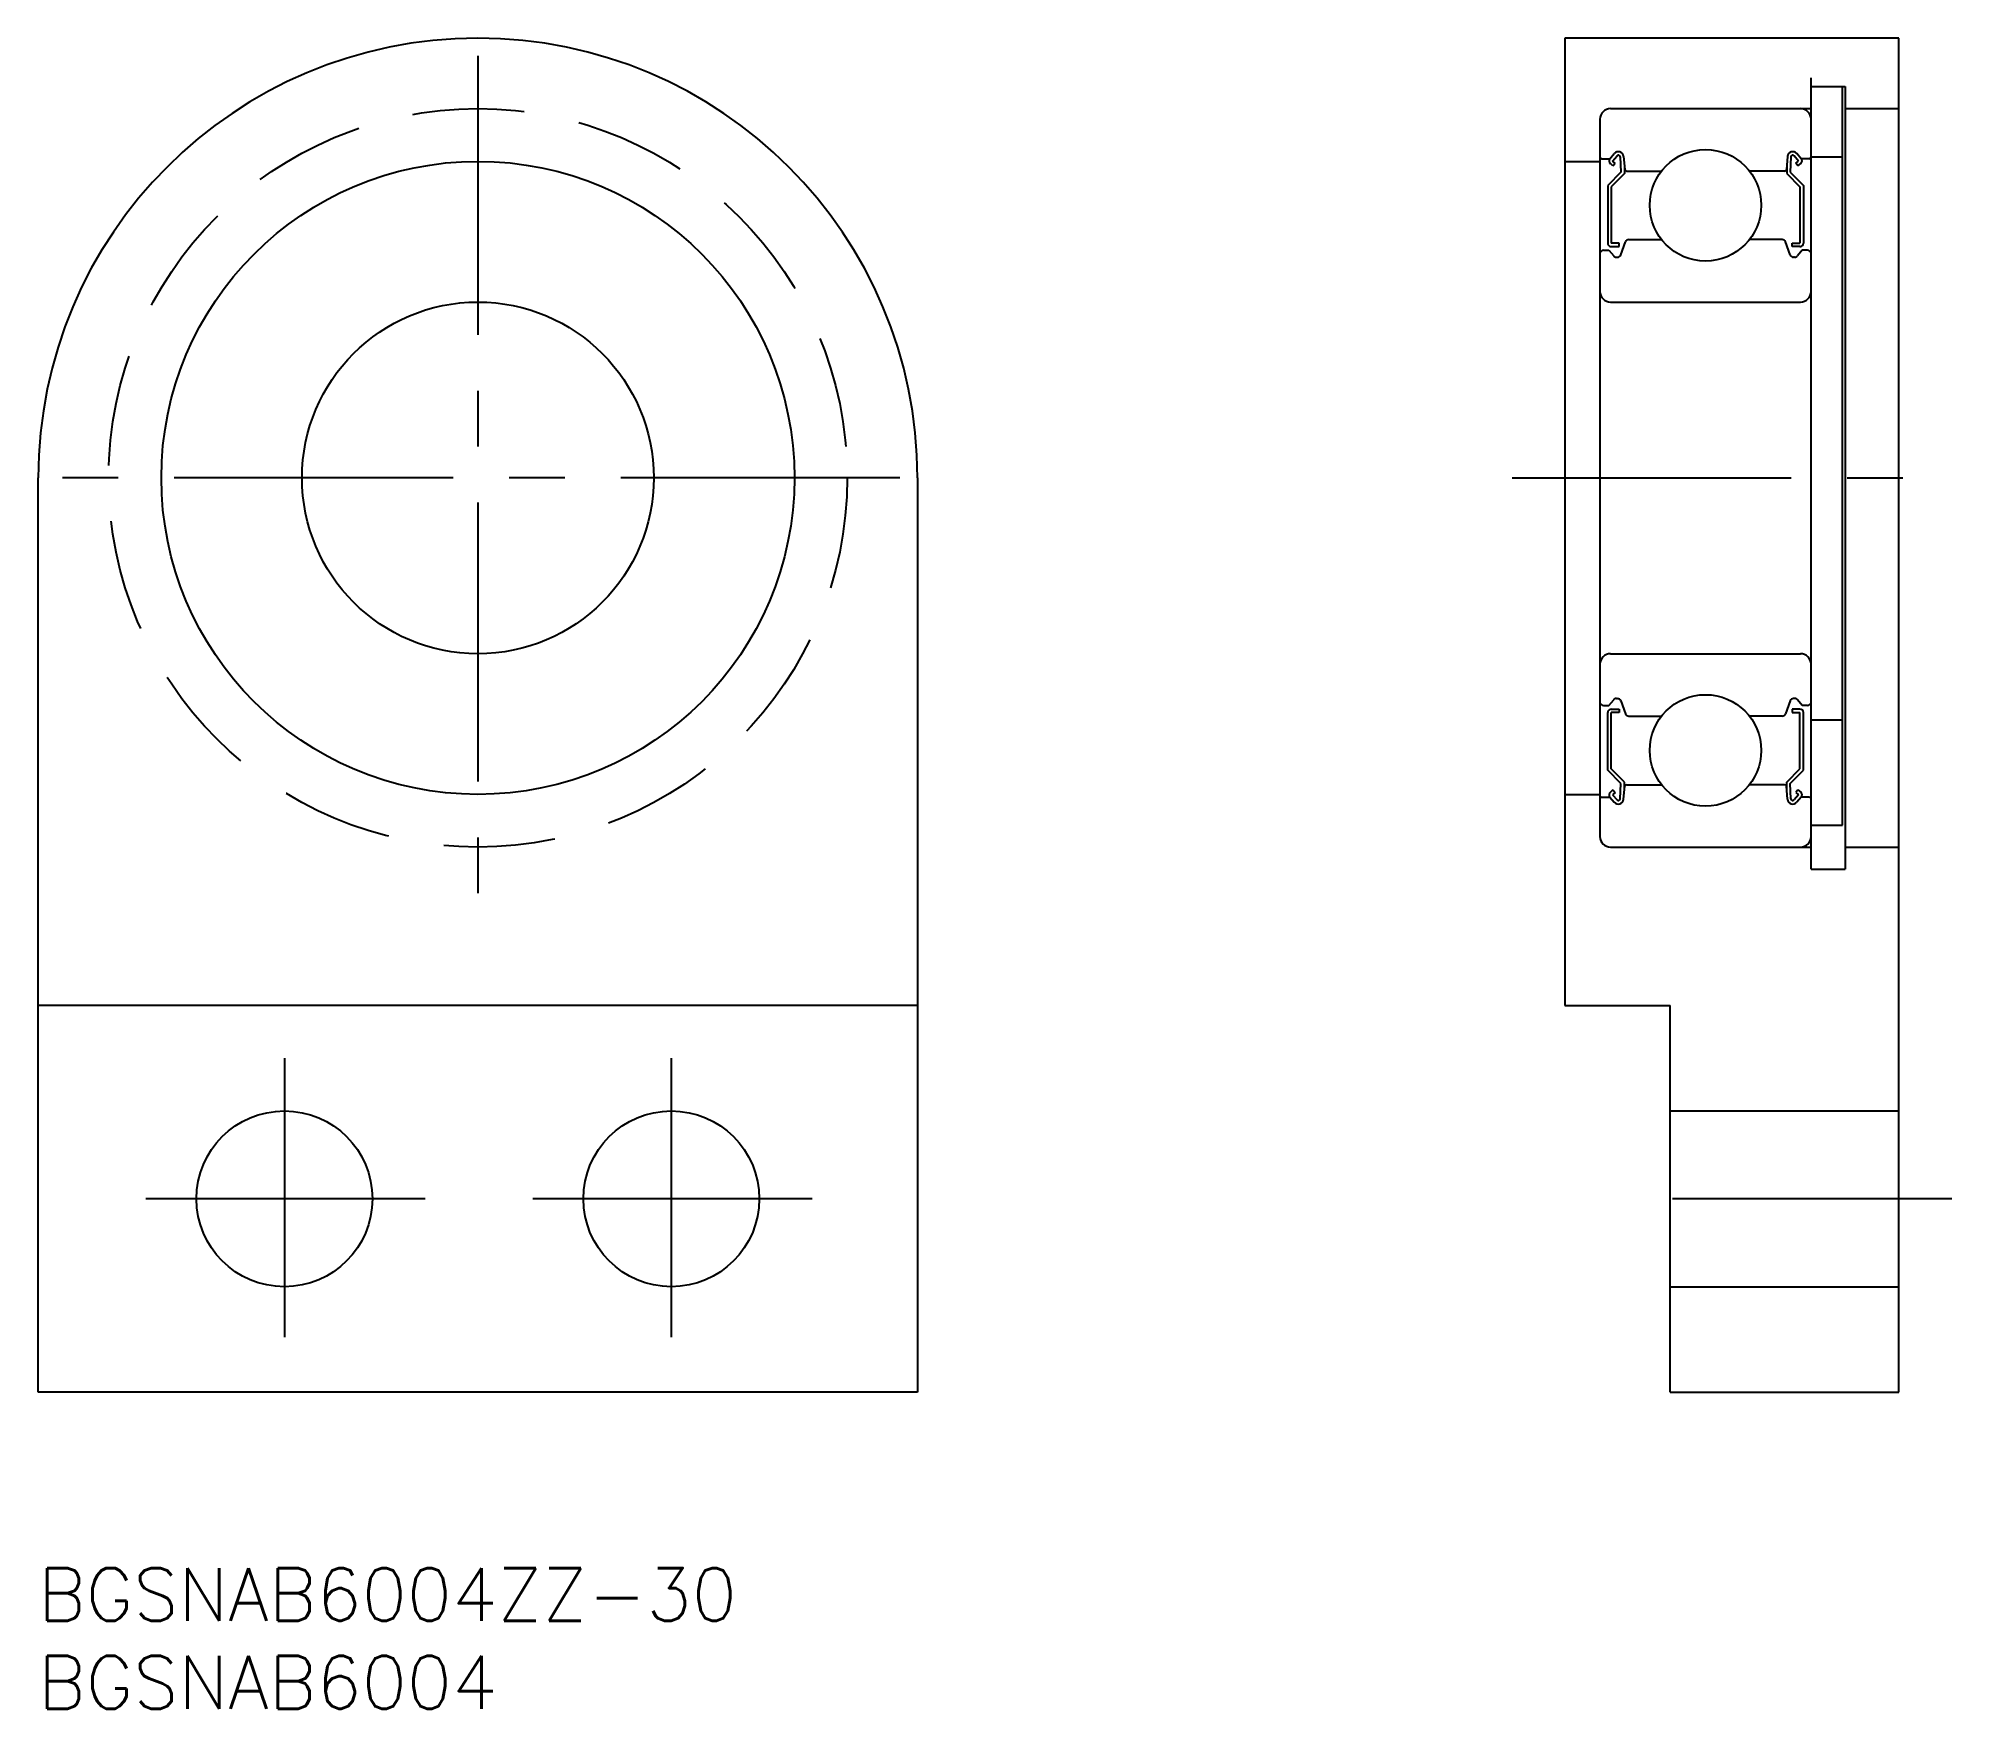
# Model space of a CAD drawing. Extents: x 0 to 109, y -8 to 87.
import ezdxf

# ---------------------------------------------------------------- set-up
doc = ezdxf.new("R2010")
doc.units = 0
doc.header["$LTSCALE"] = 0.5
doc.linetypes.add('CENTER', pattern=[50.8, 31.75, -6.35, 6.35, -6.35])
doc.linetypes.add('DASHED', pattern=[19.05, 12.7, -6.35])
for name, color, linetype in [('MSM_CENTER', 1, 'CENTER'), ('MSM_CONTINUOUS', 7, 'CONTINUOUS'), ('MSM_DASHED', 4, 'DASHED'), ('MSM_PART_NUMBER', 7, 'CONTINUOUS')]:
    doc.layers.add(name, color=color, linetype=linetype)
doc.styles.get("Standard").update_dxf_attribs({"font": 'txt.shx', "height": 3, "bigfont": 'bigfont.shx'})

# ---------------------------------------------------------------- blocks, each defined once
blk = doc.blocks.new('*U6')
at = {"layer": 'MSM_PART_NUMBER'}
blk.add_text('BGSNAB6004ZZ-30', height=3, dxfattribs=at).set_placement((0, -3))
blk = doc.blocks.new('*U7')
at = {"layer": 'MSM_PART_NUMBER'}
blk.add_text('BGSNAB6004', height=3, dxfattribs=at).set_placement((0, -8))

msp = doc.modelspace()

# ---------------------------------------------------------------- linework, layer by layer
at = {"layer": 'MSM_CENTER'}
for p, q in [((25, 86), (25, 38)), ((49, 62), (1, 62)), ((83.81, 62), (108.81, 62)), ((14, 29), (14, 13)), ((36, 29), (36, 13)), ((22, 21), (6, 21)), ((44, 21), (28, 21)), ((108.81, 21), (89.81, 21))]:
    msp.add_line(p, q, dxfattribs=at)
at = {"layer": 'MSM_CONTINUOUS'}
for p, q in [((86.81, 87), (86.81, 32)), ((105.81, 87), (86.81, 87)), ((105.81, 10), (105.81, 87)), ((100.81, 39.75), (100.81, 84.75)), ((100.81, 84.25, 0.88), (102.76, 84.25, 0.88)), ((102.61, 42.24, 1.25), (102.61, 84.25, 1.25)), ((102.76, 84.25), (102.76, 39.75)), ((89.41, 83), (100.81, 83)), ((102.76, 83, 0.88), (105.81, 83, 0.88)), ((88.81, 82.4), (88.81, 41.6)), ((86.81, 80), (88.81, 80)), ((88.91, 80.15), (89.37, 80.15)), ((89.37, 80.15), (89.62, 80.45)), ((89.55, 79.74), (89.4, 79.87)), ((89.53, 80.02), (89.78, 80.32)), ((89.68, 79.89), (89.53, 80.02)), ((89.55, 79.74), (89.68, 79.89)), ((89.95, 80.26), (90, 79.38)), ((90.15, 80.28), (90.22, 79.54)), ((90.2, 79.77), (90.2, 79.3)), ((90.32, 79.45), (92.31, 79.45)), ((99.31, 79.45), (97.32, 79.45)), ((99.47, 80.28), (99.41, 79.54)), ((99.43, 79.77), (99.43, 79.3)), ((99.67, 80.26), (99.63, 79.38)), ((100.1, 80.02), (99.85, 80.32)), ((99.95, 79.89), (100.1, 80.02)), ((100.07, 79.74), (99.95, 79.89)), ((100.25, 80.15), (100, 80.45)), ((100.07, 79.74), (100.23, 79.87)), ((100.71, 80.15), (100.25, 80.15)), ((100.81, 80.25, 0.88), (102.61, 80.25, 0.88)), ((90, 79.38), (89.25, 78.63)), ((89.25, 78.63), (89.25, 75.35)), ((90.2, 79.3), (89.45, 78.55)), ((89.45, 78.55), (89.45, 75.35)), ((99.43, 79.3), (100.18, 78.55)), ((99.63, 79.38), (100.38, 78.63)), ((100.18, 78.55), (100.18, 75.35)), ((100.38, 78.63), (100.38, 75.35)), ((89.9, 75.35), (89.45, 75.35)), ((89.45, 75.15), (89.9, 75.15)), ((89.9, 75.15), (89.9, 75.35)), ((89.99, 74.68), (90.26, 75.42)), ((90.45, 75.55), (92.31, 75.55)), ((99.17, 75.55), (97.32, 75.55)), ((99.63, 74.68), (99.36, 75.42)), ((99.73, 75.35), (100.18, 75.35)), ((99.73, 75.15), (99.73, 75.35)), ((100.18, 75.15), (99.73, 75.15)), ((89.01, 74.95), (89.31, 74.95)), ((89.31, 74.95), (89.59, 74.62)), ((89.74, 74.55), (89.81, 74.55)), ((99.88, 74.55), (99.82, 74.55)), ((100.31, 74.95), (100.04, 74.62)), ((100.61, 74.95), (100.31, 74.95)), ((89.41, 72), (100.21, 72)), ((0, 10), (0, 62)), ((50, 62), (50, 10)), ((89.41, 52), (100.21, 52)), ((89.01, 49.05), (89.31, 49.05)), ((89.31, 49.05), (89.59, 49.38)), ((89.74, 49.45), (89.81, 49.45)), ((89.99, 49.32), (90.26, 48.58)), ((99.63, 49.32), (99.36, 48.58)), ((99.88, 49.45), (99.82, 49.45)), ((100.31, 49.05), (100.04, 49.38)), ((100.61, 49.05), (100.31, 49.05)), ((89.25, 45.37), (89.25, 48.65)), ((89.45, 48.85), (89.9, 48.85)), ((89.45, 45.45), (89.45, 48.65)), ((89.9, 48.65), (89.45, 48.65)), ((89.9, 48.85), (89.9, 48.65)), ((90.45, 48.45), (92.31, 48.45)), ((99.17, 48.45), (97.32, 48.45)), ((99.73, 48.85), (99.73, 48.65)), ((100.18, 48.85), (99.73, 48.85)), ((99.73, 48.65), (100.18, 48.65)), ((100.18, 45.45), (100.18, 48.65)), ((100.38, 45.37), (100.38, 48.65)), ((102.61, 48.22), (100.81, 48.22)), ((90, 44.62), (89.25, 45.37)), ((90.2, 44.7), (89.45, 45.45)), ((89.95, 43.74), (90, 44.62)), ((90.2, 44.23), (90.2, 44.7)), ((99.43, 44.7), (100.18, 45.45)), ((99.43, 44.23), (99.43, 44.7)), ((99.63, 44.62), (100.38, 45.37)), ((99.67, 43.74), (99.63, 44.62)), ((86.81, 44), (88.81, 44)), ((88.91, 43.85), (89.37, 43.85)), ((89.37, 43.85), (89.62, 43.55)), ((89.55, 44.26), (89.4, 44.13)), ((89.68, 44.11), (89.53, 43.98)), ((89.53, 43.98), (89.78, 43.68)), ((89.55, 44.26), (89.68, 44.11)), ((90.15, 43.72), (90.22, 44.46)), ((90.32, 44.55), (92.31, 44.55)), ((99.31, 44.55), (97.32, 44.55)), ((99.47, 43.72), (99.41, 44.46)), ((100.1, 43.98), (99.85, 43.68)), ((100.07, 44.26), (99.95, 44.11)), ((99.95, 44.11), (100.1, 43.98)), ((100.25, 43.85), (100, 43.55)), ((100.07, 44.26), (100.23, 44.13)), ((100.71, 43.85), (100.25, 43.85)), ((100.81, 42.24, 0.88), (102.61, 42.24, 0.88)), ((89.41, 41), (100.81, 41)), ((102.76, 41, 0.88), (105.81, 41, 0.88)), ((100.81, 39.75, 0.88), (102.76, 39.75, 0.88)), ((50, 32), (0, 32)), ((86.81, 32), (92.81, 32)), ((92.81, 10), (92.81, 32)), ((92.81, 26), (105.81, 26)), ((92.81, 16), (105.81, 16)), ((50, 10), (0, 10)), ((92.81, 10), (105.81, 10))]:
    msp.add_line(p, q, dxfattribs=at)
for centre, radius in [((94.81, 77.5), 3.17), ((25, 62), 18), ((25, 62), 10), ((94.81, 46.5), 3.17), ((14, 21), 5), ((36, 21), 5)]:
    msp.add_circle(centre, radius, dxfattribs=at)
for centre, radius, start, end in [((25, 62), 25, 0, 180), ((89.41, 82.4), 0.6, 90, 180), ((100.21, 82.4), 0.6, 0, 90), ((89.85, 80.25), 0.3, 4.9967, 140.002), ((99.77, 80.25), 0.3, 39.998, 175.0033), ((88.91, 80.25), 0.1, 180, 270), ((89.53, 80.02), 0.2, 140.002, 230.0826), ((89.85, 80.25), 0.1, 2.8198, 140.0002), ((90.32, 79.55), 0.1, 184.9967, 270), ((99.31, 79.55), 0.1, 270, 355.0033), ((99.77, 80.25), 0.1, 39.9998, 177.1802), ((100.1, 80.02), 0.2, 309.9174, 39.998), ((100.71, 80.25), 0.1, 270, 0), ((89.45, 75.35), 0.2, 180, 270), ((90.45, 75.35), 0.2, 90, 159.9914), ((99.17, 75.35), 0.2, 20.0086, 90), ((100.18, 75.35), 0.2, 270, 0), ((89.01, 74.75), 0.2, 90, 180), ((89.74, 74.75), 0.2, 219.9945, 270), ((89.81, 74.75), 0.2, 270, 339.9914), ((99.82, 74.75), 0.2, 200.0086, 270), ((99.88, 74.75), 0.2, 270, 320.0055), ((100.61, 74.75), 0.2, 0, 90), ((89.41, 72.6), 0.6, 180, 270), ((100.21, 72.6), 0.6, 270, 0), ((89.41, 51.4), 0.6, 90, 180), ((100.21, 51.4), 0.6, 0, 90), ((89.01, 49.25), 0.2, 180, 270), ((89.74, 49.25), 0.2, 90, 140.0055), ((89.81, 49.25), 0.2, 20.0086, 90), ((99.82, 49.25), 0.2, 90, 159.9914), ((99.88, 49.25), 0.2, 39.9945, 90), ((100.61, 49.25), 0.2, 270, 0), ((89.45, 48.65), 0.2, 90, 180), ((90.45, 48.65), 0.2, 200.0086, 270), ((99.17, 48.65), 0.2, 270, 339.9914), ((100.18, 48.65), 0.2, 0, 90), ((88.91, 43.75), 0.1, 90, 180), ((89.53, 43.98), 0.2, 129.9174, 219.998), ((89.85, 43.75), 0.3, 219.998, 355.0033), ((89.85, 43.75), 0.1, 219.9998, 357.1802), ((90.32, 44.45), 0.1, 90, 175.0033), ((99.31, 44.45), 0.1, 4.9967, 90), ((99.77, 43.75), 0.3, 184.9967, 320.002), ((99.77, 43.75), 0.1, 182.8198, 320.0002), ((100.1, 43.98), 0.2, 320.002, 50.0826), ((100.71, 43.75), 0.1, 0, 90), ((89.41, 41.6), 0.6, 180, 270), ((100.21, 41.6), 0.6, 270, 0)]:
    msp.add_arc(centre, radius, start, end, dxfattribs=at)
at = {"layer": 'MSM_DASHED'}
msp.add_circle((25, 62), 21, dxfattribs=at)

# ---------------------------------------------------------------- block references
at = {"layer": 'MSM_CONTINUOUS'}
for name in ['*U6', '*U7']:
    msp.add_blockref(name, (0, 0), dxfattribs=at)

doc.saveas('drawing.dxf')
